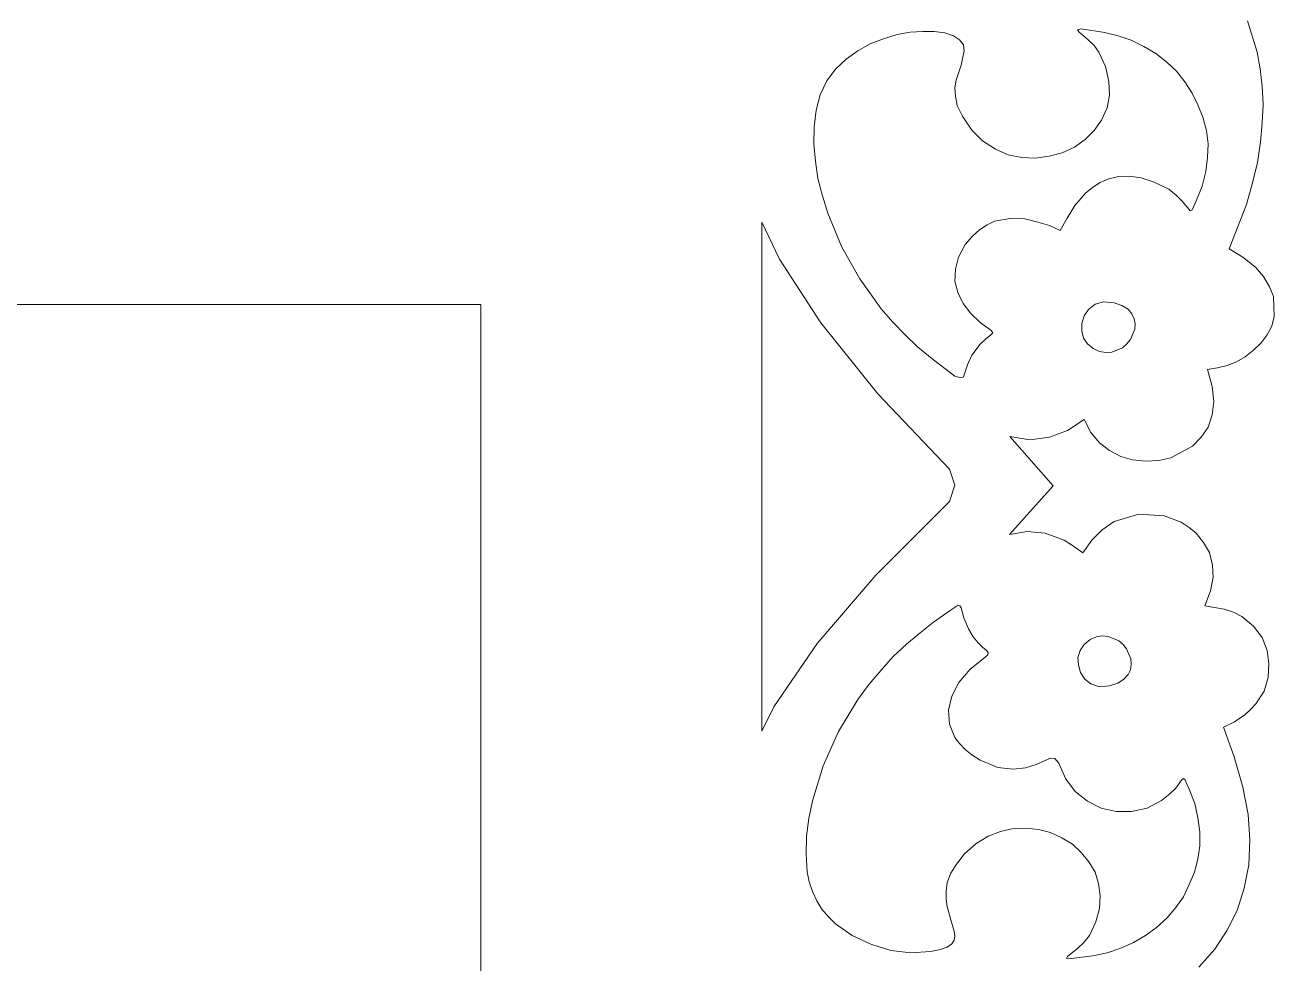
# Model space of a CAD drawing. Header units: inches. Extents: x -3.38 to 2.4, y -4.28 to 3.37.
# Drawn here: x 1.321 to 2.405, y 2.09 to 2.905 of the extents above; entities that cross this region are included whole.
import ezdxf

# ---------------------------------------------------------------- set-up
doc = ezdxf.new("R2010")
doc.units = ezdxf.units.IN
doc.header["$MEASUREMENT"] = 0
doc.layers.add('Katman 1', color=7, linetype='Continuous')

msp = doc.modelspace()

# ---------------------------------------------------------------- linework, layer by layer
at = {"layer": 'Katman 1', "color": 250, "lineweight": 9}
for points in [[(2.3901, 2.8812), (2.3901, 2.8812), (2.3817, 2.9085), (2.3817, 2.9085)], [(2.0659, 2.893), (2.0659, 2.893), (2.0777, 2.8966), (2.0777, 2.8966)], [(2.0777, 2.8966), (2.0777, 2.8966), (2.089, 2.8987), (2.089, 2.8987)], [(2.089, 2.8987), (2.089, 2.8987), (2.0999, 2.8994), (2.0999, 2.8994)], [(2.0999, 2.8994), (2.0999, 2.8994), (2.1099, 2.8994), (2.1099, 2.8994)], [(2.1099, 2.8994), (2.1099, 2.8994), (2.119, 2.898), (2.119, 2.898)], [(2.119, 2.898), (2.119, 2.898), (2.1266, 2.8955), (2.1266, 2.8955)], [(2.1266, 2.8955), (2.1266, 2.8955), (2.1317, 2.892), (2.1317, 2.892)], [(2.2341, 2.9008), (2.2341, 2.9008), (2.2372, 2.9015), (2.2372, 2.9015)], [(2.2355, 2.899), (2.2355, 2.899), (2.2341, 2.9008), (2.2341, 2.9008)], [(2.2435, 2.892), (2.2435, 2.892), (2.2355, 2.899), (2.2355, 2.899)], [(2.2372, 2.9015), (2.2372, 2.9015), (2.2563, 2.8987), (2.2563, 2.8987)], [(2.2563, 2.8987), (2.2563, 2.8987), (2.2688, 2.8959), (2.2688, 2.8959)], [(2.2688, 2.8959), (2.2688, 2.8959), (2.2808, 2.8917), (2.2808, 2.8917)], [(2.0437, 2.8826), (2.0437, 2.8826), (2.0543, 2.8885), (2.0543, 2.8885)], [(2.0543, 2.8885), (2.0543, 2.8885), (2.0659, 2.893), (2.0659, 2.893)], [(2.1317, 2.892), (2.1317, 2.892), (2.1352, 2.8878), (2.1352, 2.8878)], [(2.1352, 2.8878), (2.1352, 2.8878), (2.1359, 2.8826), (2.1359, 2.8826)], [(2.2486, 2.8871), (2.2486, 2.8871), (2.2435, 2.892), (2.2435, 2.892)], [(2.2528, 2.8812), (2.2528, 2.8812), (2.2486, 2.8871), (2.2486, 2.8871)], [(2.2808, 2.8917), (2.2808, 2.8917), (2.2917, 2.8864), (2.2917, 2.8864)], [(2.2917, 2.8864), (2.2917, 2.8864), (2.3021, 2.8801), (2.3021, 2.8801)], [(2.0243, 2.8665), (2.0243, 2.8665), (2.0334, 2.8752), (2.0334, 2.8752)], [(2.0334, 2.8752), (2.0334, 2.8752), (2.0437, 2.8826), (2.0437, 2.8826)], [(2.1359, 2.8826), (2.1359, 2.8826), (2.1332, 2.87), (2.1332, 2.87)], [(2.2586, 2.8689), (2.2586, 2.8689), (2.2528, 2.8812), (2.2528, 2.8812)], [(2.3021, 2.8801), (2.3021, 2.8801), (2.3117, 2.8727), (2.3117, 2.8727)], [(2.3928, 2.8668), (2.3928, 2.8668), (2.3901, 2.8812), (2.3901, 2.8812)], [(2.0166, 2.8563), (2.0166, 2.8563), (2.0243, 2.8665), (2.0243, 2.8665)], [(2.1332, 2.87), (2.1332, 2.87), (2.129, 2.857), (2.129, 2.857)], [(2.2615, 2.856), (2.2615, 2.856), (2.2586, 2.8689), (2.2586, 2.8689)], [(2.3117, 2.8727), (2.3117, 2.8727), (2.3201, 2.8647), (2.3201, 2.8647)], [(2.3201, 2.8647), (2.3201, 2.8647), (2.3275, 2.8556), (2.3275, 2.8556)], [(2.3946, 2.8518), (2.3946, 2.8518), (2.3928, 2.8668), (2.3928, 2.8668)], [(2.011, 2.8444), (2.011, 2.8444), (2.0166, 2.8563), (2.0166, 2.8563)], [(2.129, 2.857), (2.129, 2.857), (2.1279, 2.8504), (2.1279, 2.8504)], [(2.2619, 2.8441), (2.2619, 2.8441), (2.2615, 2.856), (2.2615, 2.856)], [(2.3275, 2.8556), (2.3275, 2.8556), (2.3337, 2.8458), (2.3337, 2.8458)], [(2.3955, 2.836), (2.3955, 2.836), (2.3946, 2.8518), (2.3946, 2.8518)], [(2.0074, 2.8311), (2.0074, 2.8311), (2.011, 2.8444), (2.011, 2.8444)], [(2.1279, 2.8504), (2.1279, 2.8504), (2.1283, 2.843), (2.1283, 2.843)], [(2.1283, 2.843), (2.1283, 2.843), (2.1299, 2.835), (2.1299, 2.835)], [(2.2599, 2.8329), (2.2599, 2.8329), (2.2619, 2.8441), (2.2619, 2.8441)], [(2.3337, 2.8458), (2.3337, 2.8458), (2.3388, 2.8356), (2.3388, 2.8356)], [(2.0057, 2.8164), (2.0057, 2.8164), (2.0074, 2.8311), (2.0074, 2.8311)], [(2.1299, 2.835), (2.1299, 2.835), (2.1343, 2.8259), (2.1343, 2.8259)], [(2.2552, 2.8224), (2.2552, 2.8224), (2.2599, 2.8329), (2.2599, 2.8329)], [(2.3388, 2.8356), (2.3388, 2.8356), (2.343, 2.8248), (2.343, 2.8248)], [(2.3946, 2.8199), (2.3946, 2.8199), (2.3955, 2.836), (2.3955, 2.836)], [(2.1343, 2.8259), (2.1343, 2.8259), (2.1426, 2.8136), (2.1426, 2.8136)], [(2.2488, 2.8133), (2.2488, 2.8133), (2.2552, 2.8224), (2.2552, 2.8224)], [(2.343, 2.8248), (2.343, 2.8248), (2.3461, 2.8133), (2.3461, 2.8133)], [(2.393, 2.8031), (2.393, 2.8031), (2.3946, 2.8199), (2.3946, 2.8199)], [(2.0054, 2.8017), (2.0054, 2.8017), (2.0057, 2.8164), (2.0057, 2.8164)], [(2.1426, 2.8136), (2.1426, 2.8136), (2.1519, 2.8042), (2.1519, 2.8042)], [(2.2408, 2.8056), (2.2408, 2.8056), (2.2488, 2.8133), (2.2488, 2.8133)], [(2.3461, 2.8133), (2.3461, 2.8133), (2.3475, 2.8017), (2.3475, 2.8017)], [(2.0068, 2.7866), (2.0068, 2.7866), (2.0054, 2.8017), (2.0054, 2.8017)], [(2.1519, 2.8042), (2.1519, 2.8042), (2.163, 2.7972), (2.163, 2.7972)], [(2.163, 2.7972), (2.163, 2.7972), (2.1741, 2.7923), (2.1741, 2.7923)], [(2.221, 2.794), (2.221, 2.794), (2.2315, 2.7989), (2.2315, 2.7989)], [(2.2315, 2.7989), (2.2315, 2.7989), (2.2408, 2.8056), (2.2408, 2.8056)], [(2.3475, 2.8017), (2.3475, 2.8017), (2.347, 2.7898), (2.347, 2.7898)], [(2.3904, 2.7856), (2.3904, 2.7856), (2.393, 2.8031), (2.393, 2.8031)], [(2.009, 2.7716), (2.009, 2.7716), (2.0068, 2.7866), (2.0068, 2.7866)], [(2.1741, 2.7923), (2.1741, 2.7923), (2.1859, 2.7898), (2.1859, 2.7898)], [(2.1859, 2.7898), (2.1859, 2.7898), (2.1979, 2.7894), (2.1979, 2.7894)], [(2.1979, 2.7894), (2.1979, 2.7894), (2.2095, 2.7909), (2.2095, 2.7909)], [(2.2095, 2.7909), (2.2095, 2.7909), (2.221, 2.794), (2.221, 2.794)], [(2.347, 2.7898), (2.347, 2.7898), (2.3455, 2.7776), (2.3455, 2.7776)], [(2.3455, 2.7776), (2.3455, 2.7776), (2.3423, 2.765), (2.3423, 2.765)], [(2.3861, 2.7678), (2.3861, 2.7678), (2.3904, 2.7856), (2.3904, 2.7856)], [(2.0128, 2.7566), (2.0128, 2.7566), (2.009, 2.7716), (2.009, 2.7716)], [(2.2539, 2.7681), (2.2539, 2.7681), (2.2472, 2.7639), (2.2472, 2.7639)], [(2.2615, 2.7713), (2.2615, 2.7713), (2.2539, 2.7681), (2.2539, 2.7681)], [(2.2701, 2.7734), (2.2701, 2.7734), (2.2615, 2.7713), (2.2615, 2.7713)], [(2.2795, 2.7737), (2.2795, 2.7737), (2.2701, 2.7734), (2.2701, 2.7734)], [(2.2895, 2.7723), (2.2895, 2.7723), (2.2795, 2.7737), (2.2795, 2.7737)], [(2.3008, 2.7685), (2.3008, 2.7685), (2.2895, 2.7723), (2.2895, 2.7723)], [(2.3135, 2.7625), (2.3135, 2.7625), (2.3008, 2.7685), (2.3008, 2.7685)], [(2.3423, 2.765), (2.3423, 2.765), (2.3375, 2.7527), (2.3375, 2.7527)], [(2.3808, 2.7492), (2.3808, 2.7492), (2.3861, 2.7678), (2.3861, 2.7678)], [(2.0174, 2.7415), (2.0174, 2.7415), (2.0128, 2.7566), (2.0128, 2.7566)], [(2.2412, 2.759), (2.2412, 2.759), (2.2319, 2.7482), (2.2319, 2.7482)], [(2.2472, 2.7639), (2.2472, 2.7639), (2.2412, 2.759), (2.2412, 2.759)], [(2.3203, 2.7569), (2.3203, 2.7569), (2.3135, 2.7625), (2.3135, 2.7625)], [(2.3255, 2.7517), (2.3255, 2.7517), (2.3203, 2.7569), (2.3203, 2.7569)], [(2.2319, 2.7482), (2.2319, 2.7482), (2.2252, 2.7373), (2.2252, 2.7373)], [(2.3308, 2.745), (2.3308, 2.745), (2.3255, 2.7517), (2.3255, 2.7517)], [(2.3321, 2.7436), (2.3321, 2.7436), (2.3308, 2.745), (2.3308, 2.745)], [(2.3337, 2.7443), (2.3337, 2.7443), (2.3321, 2.7436), (2.3321, 2.7436)], [(2.3375, 2.7527), (2.3375, 2.7527), (2.3337, 2.7443), (2.3337, 2.7443)], [(2.3659, 2.7107), (2.3659, 2.7107), (2.3808, 2.7492), (2.3808, 2.7492)], [(1.9603, 2.7338), (1.9603, 2.7338), (1.9603, 2.2918), (1.9603, 2.2918)], [(1.9757, 2.7016), (1.9757, 2.7016), (1.9603, 2.7338), (1.9603, 2.7338)], [(2.0297, 2.7121), (2.0297, 2.7121), (2.0174, 2.7415), (2.0174, 2.7415)], [(2.1623, 2.7345), (2.1623, 2.7345), (2.1557, 2.7314), (2.1557, 2.7314)], [(2.1759, 2.737), (2.1759, 2.737), (2.1623, 2.7345), (2.1623, 2.7345)], [(2.1886, 2.7366), (2.1886, 2.7366), (2.1759, 2.737), (2.1759, 2.737)], [(2.1999, 2.7338), (2.1999, 2.7338), (2.1886, 2.7366), (2.1886, 2.7366)], [(2.2099, 2.7307), (2.2099, 2.7307), (2.1999, 2.7338), (2.1999, 2.7338)], [(2.2252, 2.7373), (2.2252, 2.7373), (2.2192, 2.7264), (2.2192, 2.7264)], [(2.143, 2.7216), (2.143, 2.7216), (2.1366, 2.7142), (2.1366, 2.7142)], [(2.1492, 2.7272), (2.1492, 2.7272), (2.143, 2.7216), (2.143, 2.7216)], [(2.1557, 2.7314), (2.1557, 2.7314), (2.1492, 2.7272), (2.1492, 2.7272)], [(2.2192, 2.7264), (2.2192, 2.7264), (2.2099, 2.7307), (2.2099, 2.7307)], [(2.0452, 2.6845), (2.0452, 2.6845), (2.0297, 2.7121), (2.0297, 2.7121)], [(2.1366, 2.7142), (2.1366, 2.7142), (2.131, 2.7034), (2.131, 2.7034)], [(2.3777, 2.7034), (2.3777, 2.7034), (2.3659, 2.7107), (2.3659, 2.7107)], [(2.0114, 2.6463), (2.0114, 2.6463), (1.9757, 2.7016), (1.9757, 2.7016)], [(2.131, 2.7034), (2.131, 2.7034), (2.1283, 2.6929), (2.1283, 2.6929)], [(2.3888, 2.6946), (2.3888, 2.6946), (2.3777, 2.7034), (2.3777, 2.7034)], [(2.1283, 2.6929), (2.1283, 2.6929), (2.1279, 2.6824), (2.1279, 2.6824)], [(2.3957, 2.6866), (2.3957, 2.6866), (2.3888, 2.6946), (2.3888, 2.6946)], [(2.0639, 2.6585), (2.0639, 2.6585), (2.0452, 2.6845), (2.0452, 2.6845)], [(2.1279, 2.6824), (2.1279, 2.6824), (2.1303, 2.6726), (2.1303, 2.6726)], [(2.401, 2.6775), (2.401, 2.6775), (2.3957, 2.6866), (2.3957, 2.6866)], [(2.1303, 2.6726), (2.1303, 2.6726), (2.135, 2.6631), (2.135, 2.6631)], [(2.4044, 2.6691), (2.4044, 2.6691), (2.401, 2.6775), (2.401, 2.6775)], [(2.4048, 2.6519), (2.4048, 2.6519), (2.4044, 2.6691), (2.4044, 2.6691)], [(1.7165, 2.6621), (1.7165, 2.6621), (0.3167, 2.6621), (0.3167, 2.6621)], [(1.7165, 0.5622), (1.7165, 0.5622), (1.7165, 2.6621), (1.7165, 2.6621)], [(2.0741, 2.647), (2.0741, 2.647), (2.0639, 2.6585), (2.0639, 2.6585)], [(2.135, 2.6631), (2.135, 2.6631), (2.1417, 2.6543), (2.1417, 2.6543)], [(2.2401, 2.6523), (2.2401, 2.6523), (2.2439, 2.6579), (2.2439, 2.6579)], [(2.2439, 2.6579), (2.2439, 2.6579), (2.2495, 2.6624), (2.2495, 2.6624)], [(2.2495, 2.6624), (2.2495, 2.6624), (2.2568, 2.6645), (2.2568, 2.6645)], [(2.2568, 2.6645), (2.2568, 2.6645), (2.2661, 2.6638), (2.2661, 2.6638)], [(2.2661, 2.6638), (2.2661, 2.6638), (2.2728, 2.6614), (2.2728, 2.6614)], [(2.2728, 2.6614), (2.2728, 2.6614), (2.2781, 2.6582), (2.2781, 2.6582)], [(2.2781, 2.6582), (2.2781, 2.6582), (2.2815, 2.654), (2.2815, 2.654)], [(2.0608, 2.5847), (2.0608, 2.5847), (2.0114, 2.6463), (2.0114, 2.6463)], [(2.0846, 2.6358), (2.0846, 2.6358), (2.0741, 2.647), (2.0741, 2.647)], [(2.1417, 2.6543), (2.1417, 2.6543), (2.1497, 2.6467), (2.1497, 2.6467)], [(2.1497, 2.6467), (2.1497, 2.6467), (2.159, 2.64), (2.159, 2.64)], [(2.2381, 2.6456), (2.2381, 2.6456), (2.2401, 2.6523), (2.2401, 2.6523)], [(2.2381, 2.639), (2.2381, 2.639), (2.2381, 2.6456), (2.2381, 2.6456)], [(2.2815, 2.654), (2.2815, 2.654), (2.2835, 2.6498), (2.2835, 2.6498)], [(2.2835, 2.6498), (2.2835, 2.6498), (2.2843, 2.6453), (2.2843, 2.6453)], [(2.2843, 2.6453), (2.2843, 2.6453), (2.2841, 2.6407), (2.2841, 2.6407)], [(2.4028, 2.6435), (2.4028, 2.6435), (2.4048, 2.6519), (2.4048, 2.6519)], [(2.0952, 2.6257), (2.0952, 2.6257), (2.0846, 2.6358), (2.0846, 2.6358)], [(2.1586, 2.6355), (2.1586, 2.6355), (2.1546, 2.6323), (2.1546, 2.6323)], [(2.1608, 2.6376), (2.1608, 2.6376), (2.1586, 2.6355), (2.1586, 2.6355)], [(2.159, 2.64), (2.159, 2.64), (2.1608, 2.6376), (2.1608, 2.6376)], [(2.2395, 2.633), (2.2395, 2.633), (2.2381, 2.639), (2.2381, 2.639)], [(2.2841, 2.6407), (2.2841, 2.6407), (2.2801, 2.6317), (2.2801, 2.6317)], [(2.3935, 2.6288), (2.3935, 2.6288), (2.3988, 2.6358), (2.3988, 2.6358)], [(2.3988, 2.6358), (2.3988, 2.6358), (2.4028, 2.6435), (2.4028, 2.6435)], [(2.1066, 2.6162), (2.1066, 2.6162), (2.0952, 2.6257), (2.0952, 2.6257)], [(2.1497, 2.6278), (2.1497, 2.6278), (2.1426, 2.6183), (2.1426, 2.6183)], [(2.1546, 2.6323), (2.1546, 2.6323), (2.1497, 2.6278), (2.1497, 2.6278)], [(2.2428, 2.6281), (2.2428, 2.6281), (2.2395, 2.633), (2.2395, 2.633)], [(2.2479, 2.6239), (2.2479, 2.6239), (2.2428, 2.6281), (2.2428, 2.6281)], [(2.2532, 2.6215), (2.2532, 2.6215), (2.2479, 2.6239), (2.2479, 2.6239)], [(2.2732, 2.6246), (2.2732, 2.6246), (2.2639, 2.6208), (2.2639, 2.6208)], [(2.2768, 2.6278), (2.2768, 2.6278), (2.2732, 2.6246), (2.2732, 2.6246)], [(2.2801, 2.6317), (2.2801, 2.6317), (2.2768, 2.6278), (2.2768, 2.6278)], [(2.387, 2.6226), (2.387, 2.6226), (2.3935, 2.6288), (2.3935, 2.6288)], [(2.1279, 2.6001), (2.1279, 2.6001), (2.1066, 2.6162), (2.1066, 2.6162)], [(2.1426, 2.6183), (2.1426, 2.6183), (2.1388, 2.6099), (2.1388, 2.6099)], [(2.2588, 2.6204), (2.2588, 2.6204), (2.2532, 2.6215), (2.2532, 2.6215)], [(2.2639, 2.6208), (2.2639, 2.6208), (2.2588, 2.6204), (2.2588, 2.6204)], [(2.3721, 2.6124), (2.3721, 2.6124), (2.3797, 2.6169), (2.3797, 2.6169)], [(2.3797, 2.6169), (2.3797, 2.6169), (2.387, 2.6226), (2.387, 2.6226)], [(2.1388, 2.6099), (2.1388, 2.6099), (2.1352, 2.5995), (2.1352, 2.5995)], [(2.347, 2.6057), (2.347, 2.6057), (2.3557, 2.6071), (2.3557, 2.6071)], [(2.3512, 2.591), (2.3512, 2.591), (2.347, 2.6057), (2.347, 2.6057)], [(2.3557, 2.6071), (2.3557, 2.6071), (2.3641, 2.6092), (2.3641, 2.6092)], [(2.3641, 2.6092), (2.3641, 2.6092), (2.3721, 2.6124), (2.3721, 2.6124)], [(2.133, 2.5984), (2.133, 2.5984), (2.1279, 2.6001), (2.1279, 2.6001)], [(2.1352, 2.5995), (2.1352, 2.5995), (2.133, 2.5984), (2.133, 2.5984)], [(2.3526, 2.5781), (2.3526, 2.5781), (2.3512, 2.591), (2.3512, 2.591)], [(2.1232, 2.5193), (2.1232, 2.5193), (2.0608, 2.5847), (2.0608, 2.5847)], [(2.3512, 2.5665), (2.3512, 2.5665), (2.3526, 2.5781), (2.3526, 2.5781)], [(2.2255, 2.5529), (2.2255, 2.5529), (2.2401, 2.5623), (2.2401, 2.5623)], [(2.2401, 2.5623), (2.2401, 2.5623), (2.2459, 2.5511), (2.2459, 2.5511)], [(2.3477, 2.5557), (2.3477, 2.5557), (2.3512, 2.5665), (2.3512, 2.5665)], [(2.2132, 2.5049), (2.2132, 2.5049), (2.1754, 2.5476), (2.1754, 2.5476)], [(2.1754, 2.5476), (2.1754, 2.5476), (2.193, 2.5448), (2.193, 2.5448)], [(2.2099, 2.5469), (2.2099, 2.5469), (2.2255, 2.5529), (2.2255, 2.5529)], [(2.2459, 2.5511), (2.2459, 2.5511), (2.2532, 2.5421), (2.2532, 2.5421)], [(2.3417, 2.5469), (2.3417, 2.5469), (2.3477, 2.5557), (2.3477, 2.5557)], [(2.193, 2.5448), (2.193, 2.5448), (2.2099, 2.5469), (2.2099, 2.5469)], [(2.2532, 2.5421), (2.2532, 2.5421), (2.2619, 2.5354), (2.2619, 2.5354)], [(2.3152, 2.5291), (2.3152, 2.5291), (2.3341, 2.5392), (2.3341, 2.5392)], [(2.3341, 2.5392), (2.3341, 2.5392), (2.3417, 2.5469), (2.3417, 2.5469)], [(2.2619, 2.5354), (2.2619, 2.5354), (2.2719, 2.5301), (2.2719, 2.5301)], [(2.2719, 2.5301), (2.2719, 2.5301), (2.2821, 2.5274), (2.2821, 2.5274)], [(2.2821, 2.5274), (2.2821, 2.5274), (2.2935, 2.5263), (2.2935, 2.5263)], [(2.2935, 2.5263), (2.2935, 2.5263), (2.3048, 2.5267), (2.3048, 2.5267)], [(2.3048, 2.5267), (2.3048, 2.5267), (2.3152, 2.5291), (2.3152, 2.5291)], [(2.1277, 2.5053), (2.1277, 2.5053), (2.1232, 2.5193), (2.1232, 2.5193)], [(2.1232, 2.4913), (2.1232, 2.4913), (2.1277, 2.5053), (2.1277, 2.5053)], [(2.1752, 2.4626), (2.1752, 2.4626), (2.2132, 2.5049), (2.2132, 2.5049)], [(2.0592, 2.4272), (2.0592, 2.4272), (2.1232, 2.4913), (2.1232, 2.4913)], [(2.2661, 2.4738), (2.2661, 2.4738), (2.2555, 2.4665), (2.2555, 2.4665)], [(2.2875, 2.4801), (2.2875, 2.4801), (2.2661, 2.4738), (2.2661, 2.4738)], [(2.3095, 2.4787), (2.3095, 2.4787), (2.2875, 2.4801), (2.2875, 2.4801)], [(2.3241, 2.4731), (2.3241, 2.4731), (2.3095, 2.4787), (2.3095, 2.4787)], [(2.3312, 2.4686), (2.3312, 2.4686), (2.3241, 2.4731), (2.3241, 2.4731)], [(2.1906, 2.465), (2.1906, 2.465), (2.1752, 2.4626), (2.1752, 2.4626)], [(2.2063, 2.4637), (2.2063, 2.4637), (2.1906, 2.465), (2.1906, 2.465)], [(2.2226, 2.4577), (2.2226, 2.4577), (2.2063, 2.4637), (2.2063, 2.4637)], [(2.2555, 2.4665), (2.2555, 2.4665), (2.2466, 2.4577), (2.2466, 2.4577)], [(2.3372, 2.4637), (2.3372, 2.4637), (2.3312, 2.4686), (2.3312, 2.4686)], [(2.3437, 2.4556), (2.3437, 2.4556), (2.3372, 2.4637), (2.3372, 2.4637)], [(2.2308, 2.4524), (2.2308, 2.4524), (2.2226, 2.4577), (2.2226, 2.4577)], [(2.2388, 2.4465), (2.2388, 2.4465), (2.2308, 2.4524), (2.2308, 2.4524)], [(2.2466, 2.4577), (2.2466, 2.4577), (2.2388, 2.4465), (2.2388, 2.4465)], [(2.3488, 2.4468), (2.3488, 2.4468), (2.3437, 2.4556), (2.3437, 2.4556)], [(2.3515, 2.436), (2.3515, 2.436), (2.3488, 2.4468), (2.3488, 2.4468)], [(2.3521, 2.4255), (2.3521, 2.4255), (2.3515, 2.436), (2.3515, 2.436)], [(2.0083, 2.3678), (2.0083, 2.3678), (2.0592, 2.4272), (2.0592, 2.4272)], [(2.3497, 2.4136), (2.3497, 2.4136), (2.3521, 2.4255), (2.3521, 2.4255)], [(2.3448, 2.4006), (2.3448, 2.4006), (2.3497, 2.4136), (2.3497, 2.4136)], [(2.1237, 2.3964), (2.1237, 2.3964), (2.1092, 2.3863), (2.1092, 2.3863)], [(2.1306, 2.401), (2.1306, 2.401), (2.1237, 2.3964), (2.1237, 2.3964)], [(2.1321, 2.4006), (2.1321, 2.4006), (2.1306, 2.401), (2.1306, 2.401)], [(2.1332, 2.3989), (2.1332, 2.3989), (2.1321, 2.4006), (2.1321, 2.4006)], [(2.1357, 2.3902), (2.1357, 2.3902), (2.1332, 2.3989), (2.1332, 2.3989)], [(2.3615, 2.3978), (2.3615, 2.3978), (2.3448, 2.4006), (2.3448, 2.4006)], [(2.3695, 2.395), (2.3695, 2.395), (2.3615, 2.3978), (2.3615, 2.3978)], [(2.1092, 2.3863), (2.1092, 2.3863), (2.0977, 2.3772), (2.0977, 2.3772)], [(2.1397, 2.3807), (2.1397, 2.3807), (2.1357, 2.3902), (2.1357, 2.3902)], [(2.377, 2.3912), (2.377, 2.3912), (2.3695, 2.395), (2.3695, 2.395)], [(2.387, 2.3828), (2.387, 2.3828), (2.377, 2.3912), (2.377, 2.3912)], [(2.0977, 2.3772), (2.0977, 2.3772), (2.0857, 2.3674), (2.0857, 2.3674)], [(2.1437, 2.3737), (2.1437, 2.3737), (2.1397, 2.3807), (2.1397, 2.3807)], [(2.2555, 2.3744), (2.2555, 2.3744), (2.2506, 2.3737), (2.2506, 2.3737)], [(2.2608, 2.374), (2.2608, 2.374), (2.2555, 2.3744), (2.2555, 2.3744)], [(2.3944, 2.373), (2.3944, 2.373), (2.387, 2.3828), (2.387, 2.3828)], [(1.9708, 2.3128), (1.9708, 2.3128), (2.0083, 2.3678), (2.0083, 2.3678)], [(2.0857, 2.3674), (2.0857, 2.3674), (2.0743, 2.3565), (2.0743, 2.3565)], [(2.1479, 2.3685), (2.1479, 2.3685), (2.1437, 2.3737), (2.1437, 2.3737)], [(2.1519, 2.3646), (2.1519, 2.3646), (2.1479, 2.3685), (2.1479, 2.3685)], [(2.155, 2.3621), (2.155, 2.3621), (2.1519, 2.3646), (2.1519, 2.3646)], [(2.2399, 2.3671), (2.2399, 2.3671), (2.2366, 2.3618), (2.2366, 2.3618)], [(2.2452, 2.3713), (2.2452, 2.3713), (2.2399, 2.3671), (2.2399, 2.3671)], [(2.2506, 2.3737), (2.2506, 2.3737), (2.2452, 2.3713), (2.2452, 2.3713)], [(2.2701, 2.3702), (2.2701, 2.3702), (2.2608, 2.374), (2.2608, 2.374)], [(2.2739, 2.3671), (2.2739, 2.3671), (2.2701, 2.3702), (2.2701, 2.3702)], [(2.2768, 2.3632), (2.2768, 2.3632), (2.2739, 2.3671), (2.2739, 2.3671)], [(2.3988, 2.3618), (2.3988, 2.3618), (2.3944, 2.373), (2.3944, 2.373)], [(2.0743, 2.3565), (2.0743, 2.3565), (2.0637, 2.3447), (2.0637, 2.3447)], [(2.141, 2.3457), (2.141, 2.3457), (2.1539, 2.3558), (2.1539, 2.3558)], [(2.1539, 2.3558), (2.1539, 2.3558), (2.1563, 2.3579), (2.1563, 2.3579)], [(2.1566, 2.3601), (2.1566, 2.3601), (2.155, 2.3621), (2.155, 2.3621)], [(2.1563, 2.3579), (2.1563, 2.3579), (2.1566, 2.3601), (2.1566, 2.3601)], [(2.2366, 2.3618), (2.2366, 2.3618), (2.2346, 2.3558), (2.2346, 2.3558)], [(2.2346, 2.3558), (2.2346, 2.3558), (2.235, 2.3492), (2.235, 2.3492)], [(2.2806, 2.3544), (2.2806, 2.3544), (2.2768, 2.3632), (2.2768, 2.3632)], [(2.2808, 2.3495), (2.2808, 2.3495), (2.2806, 2.3544), (2.2806, 2.3544)], [(2.4004, 2.3502), (2.4004, 2.3502), (2.3988, 2.3618), (2.3988, 2.3618)], [(2.0637, 2.3447), (2.0637, 2.3447), (2.0534, 2.3324), (2.0534, 2.3324)], [(2.1312, 2.3341), (2.1312, 2.3341), (2.141, 2.3457), (2.141, 2.3457)], [(2.235, 2.3492), (2.235, 2.3492), (2.2368, 2.3426), (2.2368, 2.3426)], [(2.2368, 2.3426), (2.2368, 2.3426), (2.2406, 2.337), (2.2406, 2.337)], [(2.2781, 2.3408), (2.2781, 2.3408), (2.2801, 2.345), (2.2801, 2.345)], [(2.2801, 2.345), (2.2801, 2.345), (2.2808, 2.3495), (2.2808, 2.3495)], [(2.3997, 2.3384), (2.3997, 2.3384), (2.4004, 2.3502), (2.4004, 2.3502)], [(2.0534, 2.3324), (2.0534, 2.3324), (2.0437, 2.3191), (2.0437, 2.3191)], [(2.1252, 2.3222), (2.1252, 2.3222), (2.1312, 2.3341), (2.1312, 2.3341)], [(2.2406, 2.337), (2.2406, 2.337), (2.2459, 2.3328), (2.2459, 2.3328)], [(2.2459, 2.3328), (2.2459, 2.3328), (2.2532, 2.3303), (2.2532, 2.3303)], [(2.2532, 2.3303), (2.2532, 2.3303), (2.2621, 2.331), (2.2621, 2.331)], [(2.2621, 2.331), (2.2621, 2.331), (2.2692, 2.3334), (2.2692, 2.3334)], [(2.2692, 2.3334), (2.2692, 2.3334), (2.2741, 2.3366), (2.2741, 2.3366)], [(2.2741, 2.3366), (2.2741, 2.3366), (2.2781, 2.3408), (2.2781, 2.3408)], [(2.3961, 2.3264), (2.3961, 2.3264), (2.3997, 2.3384), (2.3997, 2.3384)], [(2.1223, 2.31), (2.1223, 2.31), (2.1252, 2.3222), (2.1252, 2.3222)], [(2.389, 2.3156), (2.389, 2.3156), (2.3961, 2.3264), (2.3961, 2.3264)], [(1.9603, 2.2918), (1.9603, 2.2918), (1.9708, 2.3128), (1.9708, 2.3128)], [(2.0437, 2.3191), (2.0437, 2.3191), (2.0268, 2.2914), (2.0268, 2.2914)], [(2.1232, 2.2978), (2.1232, 2.2978), (2.1223, 2.31), (2.1223, 2.31)], [(2.3795, 2.3058), (2.3795, 2.3058), (2.3848, 2.3107), (2.3848, 2.3107)], [(2.3848, 2.3107), (2.3848, 2.3107), (2.389, 2.3156), (2.389, 2.3156)], [(2.361, 2.2953), (2.361, 2.2953), (2.3704, 2.2998), (2.3704, 2.2998)], [(2.3704, 2.2998), (2.3704, 2.2998), (2.3795, 2.3058), (2.3795, 2.3058)], [(2.0268, 2.2914), (2.0268, 2.2914), (2.0134, 2.2617), (2.0134, 2.2617)], [(2.1279, 2.2862), (2.1279, 2.2862), (2.1232, 2.2978), (2.1232, 2.2978)], [(2.3701, 2.2694), (2.3701, 2.2694), (2.361, 2.2953), (2.361, 2.2953)], [(2.1317, 2.2809), (2.1317, 2.2809), (2.1279, 2.2862), (2.1279, 2.2862)], [(2.1366, 2.2757), (2.1366, 2.2757), (2.1317, 2.2809), (2.1317, 2.2809)], [(2.1426, 2.2712), (2.1426, 2.2712), (2.1366, 2.2757), (2.1366, 2.2757)], [(2.1499, 2.2666), (2.1499, 2.2666), (2.1426, 2.2712), (2.1426, 2.2712)], [(2.1652, 2.2603), (2.1652, 2.2603), (2.1499, 2.2666), (2.1499, 2.2666)], [(2.2108, 2.2684), (2.2108, 2.2684), (2.1983, 2.2628), (2.1983, 2.2628)], [(2.2146, 2.268), (2.2146, 2.268), (2.2108, 2.2684), (2.2108, 2.2684)], [(2.2179, 2.2638), (2.2179, 2.2638), (2.2146, 2.268), (2.2146, 2.268)], [(2.3777, 2.2431), (2.3777, 2.2431), (2.3701, 2.2694), (2.3701, 2.2694)], [(2.0134, 2.2617), (2.0134, 2.2617), (2.0041, 2.2313), (2.0041, 2.2313)], [(2.1783, 2.2586), (2.1783, 2.2586), (2.1652, 2.2603), (2.1652, 2.2603)], [(2.1892, 2.26), (2.1892, 2.26), (2.1783, 2.2586), (2.1783, 2.2586)], [(2.1983, 2.2628), (2.1983, 2.2628), (2.1892, 2.26), (2.1892, 2.26)], [(2.2239, 2.2505), (2.2239, 2.2505), (2.2179, 2.2638), (2.2179, 2.2638)], [(2.2321, 2.2393), (2.2321, 2.2393), (2.2239, 2.2505), (2.2239, 2.2505)], [(2.3246, 2.2491), (2.3246, 2.2491), (2.3195, 2.2421), (2.3195, 2.2421)], [(2.3261, 2.2505), (2.3261, 2.2505), (2.3246, 2.2491), (2.3246, 2.2491)], [(2.3275, 2.2498), (2.3275, 2.2498), (2.3261, 2.2505), (2.3261, 2.2505)], [(2.3312, 2.2414), (2.3312, 2.2414), (2.3275, 2.2498), (2.3275, 2.2498)], [(2.2428, 2.2309), (2.2428, 2.2309), (2.2321, 2.2393), (2.2321, 2.2393)], [(2.3143, 2.2372), (2.3143, 2.2372), (2.307, 2.2316), (2.307, 2.2316)], [(2.3195, 2.2421), (2.3195, 2.2421), (2.3143, 2.2372), (2.3143, 2.2372)], [(2.3361, 2.2288), (2.3361, 2.2288), (2.3312, 2.2414), (2.3312, 2.2414)], [(2.3824, 2.2193), (2.3824, 2.2193), (2.3777, 2.2431), (2.3777, 2.2431)], [(2.0041, 2.2313), (2.0041, 2.2313), (2.001, 2.2159), (2.001, 2.2159)], [(2.2548, 2.2249), (2.2548, 2.2249), (2.2428, 2.2309), (2.2428, 2.2309)], [(2.2679, 2.2221), (2.2679, 2.2221), (2.2548, 2.2249), (2.2548, 2.2249)], [(2.2946, 2.2249), (2.2946, 2.2249), (2.2812, 2.2221), (2.2812, 2.2221)], [(2.307, 2.2316), (2.307, 2.2316), (2.2946, 2.2249), (2.2946, 2.2249)], [(2.3388, 2.2166), (2.3388, 2.2166), (2.3361, 2.2288), (2.3361, 2.2288)], [(2.001, 2.2159), (2.001, 2.2159), (1.999, 2.2005), (1.999, 2.2005)], [(2.2812, 2.2221), (2.2812, 2.2221), (2.2679, 2.2221), (2.2679, 2.2221)], [(2.3403, 2.2043), (2.3403, 2.2043), (2.3388, 2.2166), (2.3388, 2.2166)], [(2.3837, 2.1977), (2.3837, 2.1977), (2.3824, 2.2193), (2.3824, 2.2193)], [(2.1566, 2.2005), (2.1566, 2.2005), (2.1674, 2.2047), (2.1674, 2.2047)], [(2.1674, 2.2047), (2.1674, 2.2047), (2.1783, 2.2071), (2.1783, 2.2071)], [(2.1783, 2.2071), (2.1783, 2.2071), (2.1894, 2.2075), (2.1894, 2.2075)], [(2.1894, 2.2075), (2.1894, 2.2075), (2.2003, 2.2064), (2.2003, 2.2064)], [(2.2003, 2.2064), (2.2003, 2.2064), (2.2108, 2.2036), (2.2108, 2.2036)], [(2.2108, 2.2036), (2.2108, 2.2036), (2.2206, 2.1991), (2.2206, 2.1991)], [(2.3403, 2.1921), (2.3403, 2.1921), (2.3403, 2.2043), (2.3403, 2.2043)], [(1.999, 2.2005), (1.999, 2.2005), (1.9988, 2.1851), (1.9988, 2.1851)], [(2.1363, 2.1851), (2.1363, 2.1851), (2.1461, 2.1938), (2.1461, 2.1938)], [(2.1461, 2.1938), (2.1461, 2.1938), (2.1566, 2.2005), (2.1566, 2.2005)], [(2.2206, 2.1991), (2.2206, 2.1991), (2.2299, 2.1935), (2.2299, 2.1935)], [(2.2299, 2.1935), (2.2299, 2.1935), (2.2375, 2.1865), (2.2375, 2.1865)], [(2.3388, 2.1805), (2.3388, 2.1805), (2.3403, 2.1921), (2.3403, 2.1921)], [(2.3828, 2.1756), (2.3828, 2.1756), (2.3837, 2.1977), (2.3837, 2.1977)], [(1.9988, 2.1851), (1.9988, 2.1851), (1.9997, 2.1697), (1.9997, 2.1697)], [(2.1292, 2.1763), (2.1292, 2.1763), (2.1363, 2.1851), (2.1363, 2.1851)], [(2.2375, 2.1865), (2.2375, 2.1865), (2.2441, 2.1784), (2.2441, 2.1784)], [(2.3357, 2.1693), (2.3357, 2.1693), (2.3388, 2.1805), (2.3388, 2.1805)], [(1.9997, 2.1697), (1.9997, 2.1697), (2.0012, 2.1609), (2.0012, 2.1609)], [(2.1212, 2.1602), (2.1212, 2.1602), (2.1243, 2.1683), (2.1243, 2.1683)], [(2.1243, 2.1683), (2.1243, 2.1683), (2.1292, 2.1763), (2.1292, 2.1763)], [(2.2441, 2.1784), (2.2441, 2.1784), (2.2495, 2.1693), (2.2495, 2.1693)], [(2.2495, 2.1693), (2.2495, 2.1693), (2.2526, 2.1595), (2.2526, 2.1595)], [(2.3312, 2.1585), (2.3312, 2.1585), (2.3357, 2.1693), (2.3357, 2.1693)], [(2.379, 2.1553), (2.379, 2.1553), (2.3828, 2.1756), (2.3828, 2.1756)], [(2.0012, 2.1609), (2.0012, 2.1609), (2.0041, 2.1525), (2.0041, 2.1525)], [(2.1203, 2.1529), (2.1203, 2.1529), (2.1212, 2.1602), (2.1212, 2.1602)], [(2.2526, 2.1595), (2.2526, 2.1595), (2.2539, 2.149), (2.2539, 2.149)], [(2.3261, 2.1479), (2.3261, 2.1479), (2.3312, 2.1585), (2.3312, 2.1585)], [(2.0041, 2.1525), (2.0041, 2.1525), (2.0079, 2.1445), (2.0079, 2.1445)], [(2.1203, 2.1459), (2.1203, 2.1459), (2.1203, 2.1529), (2.1203, 2.1529)], [(2.2539, 2.149), (2.2539, 2.149), (2.2532, 2.1378), (2.2532, 2.1378)], [(2.3195, 2.1385), (2.3195, 2.1385), (2.3261, 2.1479), (2.3261, 2.1479)], [(2.3728, 2.1361), (2.3728, 2.1361), (2.379, 2.1553), (2.379, 2.1553)], [(2.0079, 2.1445), (2.0079, 2.1445), (2.0123, 2.1371), (2.0123, 2.1371)], [(2.0123, 2.1371), (2.0123, 2.1371), (2.0181, 2.1305), (2.0181, 2.1305)], [(2.121, 2.1396), (2.121, 2.1396), (2.1203, 2.1459), (2.1203, 2.1459)], [(2.1243, 2.128), (2.1243, 2.128), (2.121, 2.1396), (2.121, 2.1396)], [(2.2532, 2.1378), (2.2532, 2.1378), (2.2501, 2.1263), (2.2501, 2.1263)], [(2.3117, 2.1294), (2.3117, 2.1294), (2.3195, 2.1385), (2.3195, 2.1385)], [(2.3641, 2.1189), (2.3641, 2.1189), (2.3728, 2.1361), (2.3728, 2.1361)], [(2.0181, 2.1305), (2.0181, 2.1305), (2.0243, 2.1245), (2.0243, 2.1245)], [(2.1272, 2.1182), (2.1272, 2.1182), (2.1243, 2.128), (2.1243, 2.128)], [(2.2501, 2.1263), (2.2501, 2.1263), (2.2446, 2.1144), (2.2446, 2.1144)], [(2.3028, 2.1213), (2.3028, 2.1213), (2.3117, 2.1294), (2.3117, 2.1294)], [(2.0243, 2.1245), (2.0243, 2.1245), (2.0388, 2.1144), (2.0388, 2.1144)], [(2.0388, 2.1144), (2.0388, 2.1144), (2.055, 2.1067), (2.055, 2.1067)], [(2.1277, 2.114), (2.1277, 2.114), (2.1272, 2.1182), (2.1272, 2.1182)], [(2.1272, 2.1102), (2.1272, 2.1102), (2.1277, 2.114), (2.1277, 2.114)], [(2.2446, 2.1144), (2.2446, 2.1144), (2.2399, 2.1084), (2.2399, 2.1084)], [(2.2828, 2.1081), (2.2828, 2.1081), (2.2932, 2.1144), (2.2932, 2.1144)], [(2.2932, 2.1144), (2.2932, 2.1144), (2.3028, 2.1213), (2.3028, 2.1213)], [(2.3535, 2.1025), (2.3535, 2.1025), (2.3641, 2.1189), (2.3641, 2.1189)], [(2.055, 2.1067), (2.055, 2.1067), (2.0723, 2.1014), (2.0723, 2.1014)], [(2.1152, 2.1021), (2.1152, 2.1021), (2.1212, 2.1042), (2.1212, 2.1042)], [(2.1212, 2.1042), (2.1212, 2.1042), (2.1252, 2.107), (2.1252, 2.107)], [(2.1252, 2.107), (2.1252, 2.107), (2.1272, 2.1102), (2.1272, 2.1102)], [(2.2346, 2.1032), (2.2346, 2.1032), (2.2255, 2.0962), (2.2255, 2.0962)], [(2.2399, 2.1084), (2.2399, 2.1084), (2.2346, 2.1032), (2.2346, 2.1032)], [(2.2599, 2.0993), (2.2599, 2.0993), (2.2719, 2.1032), (2.2719, 2.1032)], [(2.2719, 2.1032), (2.2719, 2.1032), (2.2828, 2.1081), (2.2828, 2.1081)], [(2.0723, 2.1014), (2.0723, 2.1014), (2.0897, 2.0993), (2.0897, 2.0993)], [(2.0897, 2.0993), (2.0897, 2.0993), (2.1066, 2.1004), (2.1066, 2.1004)], [(2.1066, 2.1004), (2.1066, 2.1004), (2.1152, 2.1021), (2.1152, 2.1021)], [(2.2255, 2.0962), (2.2255, 2.0962), (2.2246, 2.0944), (2.2246, 2.0944)], [(2.2246, 2.0944), (2.2246, 2.0944), (2.2268, 2.0941), (2.2268, 2.0941)], [(2.2268, 2.0941), (2.2268, 2.0941), (2.2475, 2.0965), (2.2475, 2.0965)], [(2.2475, 2.0965), (2.2475, 2.0965), (2.2599, 2.0993), (2.2599, 2.0993)], [(2.3395, 2.0867), (2.3395, 2.0867), (2.3535, 2.1025), (2.3535, 2.1025)]]:
    msp.add_open_spline(points, degree=3, dxfattribs=at)

doc.saveas('drawing.dxf')
